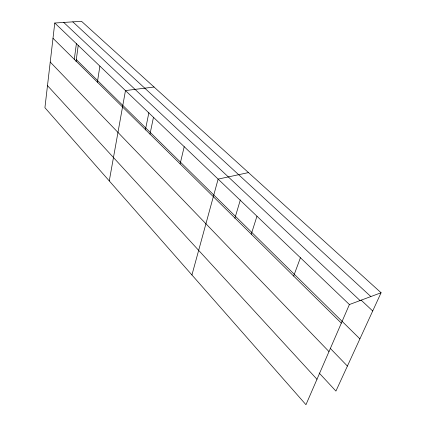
<?xml version="1.0" encoding="UTF-8"?>
<svg xmlns="http://www.w3.org/2000/svg" width="426" height="426" viewBox="0 0 426 426"><rect width="100%" height="100%" fill="white"/><g stroke="black" fill="none" stroke-linecap="round" stroke-linejoin="round"><path stroke-width="0.64" d="M54.773 23.015L44.922 107.709L305.959 404.7L349.4 304.542L381.078 292.758L81.52 21.3L54.773 23.015L349.4 304.542M74.289 59.336L76.403 43.681M76.03 61.52L78.24 45.348M97.389 82.154L99.886 66.126M109.269 180.917L125.473 90.573L154.047 87.026M145.383 129.962L148.871 112.682M149.995 134.126L153.461 117.315M180.123 163.893L184.202 146.693M191.934 274.972L218.128 179.106L248.475 172.594M234.886 218.229L240.344 199.9M251.265 234.172L256.958 216.211M293.658 276.048L300.421 257.741M381.078 292.758L335.922 391.079L319.18 373.022M72.819 21.859L370.854 296.56M361.067 300.069L372.707 310.975M63.724 22.44L360.087 300.564M76.291 59.592L359.901 338.872M52.994 38.297L341.332 323.148M330.368 348.463L347.408 366.067M50.231 62.052L328.989 351.594M47.488 85.637L316.981 379.278"/></g></svg>
